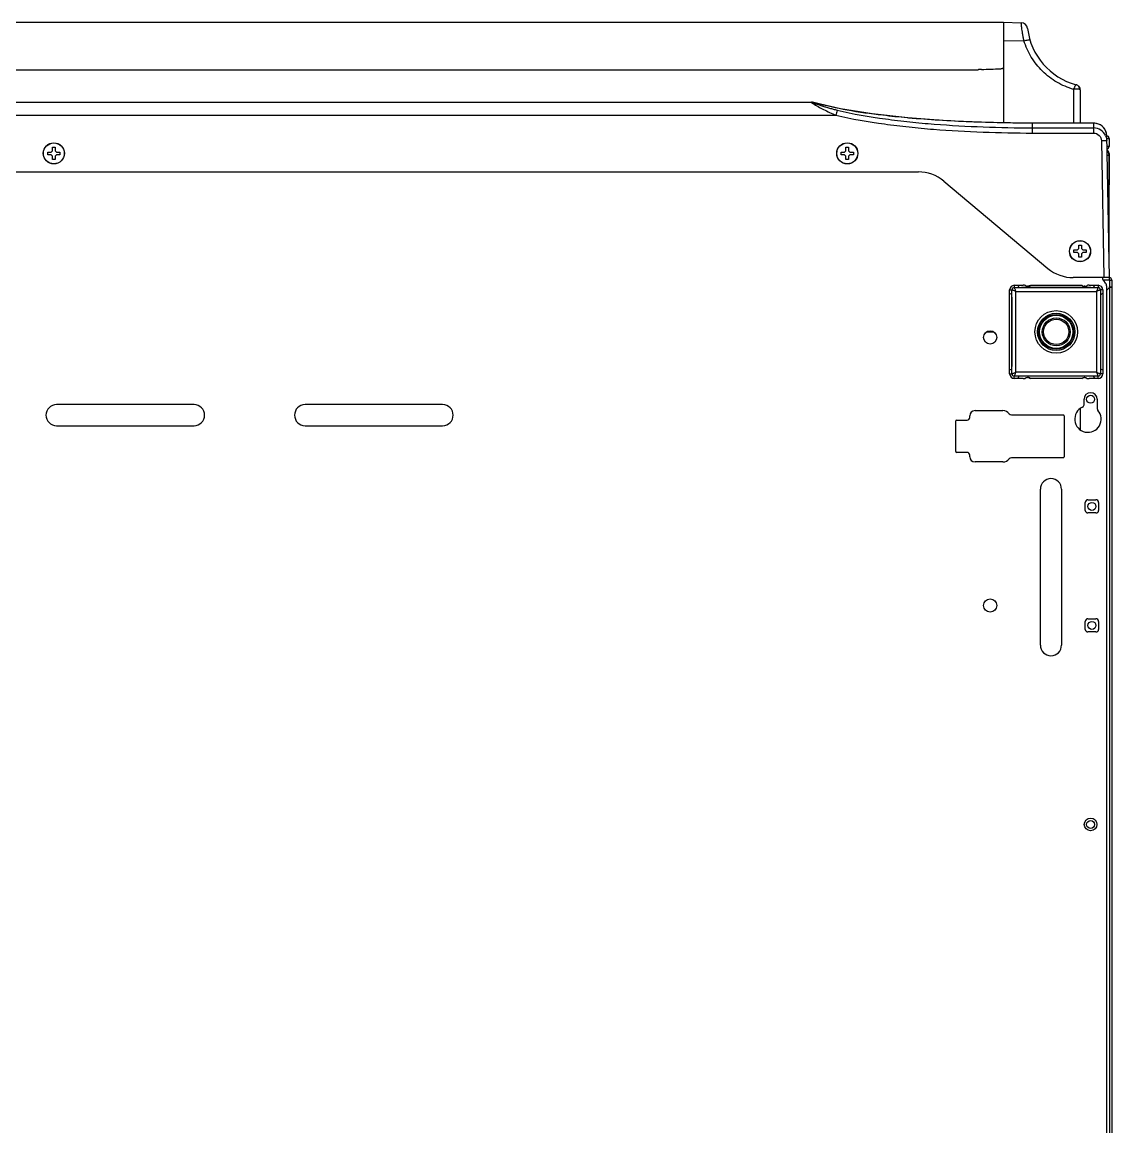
# Model space of a CAD drawing. Header units: millimetres. Extents: x 333 to 5627, y 435 to 3897.
# Drawn here: x 3566.1 to 3978.1, y 3478.9 to 3896.7 of the extents above; entities that cross this region are included whole.
import ezdxf

# ---------------------------------------------------------------- set-up
doc = ezdxf.new("R2010")
doc.units = ezdxf.units.MM
doc.header["$LTSCALE"] = 330
doc.layers.get('0').update_dxf_attribs({"linetype": 'CONTINUOUS'})
doc.layers.add('ASSI', color=7, linetype='CONTINUOUS')
doc.layers.add('GEOM', color=7, linetype='CONTINUOUS')

msp = doc.modelspace()

# ---------------------------------------------------------------- linework, layer by layer
at = {"color": 7, "linetype": 'Continuous'}
for p, q in [((3937.09, 3896.74), (3937.09, 3858.68)), ((3937.09, 3896.74), (3943.86, 3896.5)), ((3966.09, 3871.13), (3966.09, 3858.52)), ((3421, 3866.46), (3864.51, 3866.46)), ((3875.5, 3863.9), (3865.81, 3866.21)), ((3971.15, 3858.52), (3948.09, 3858.52)), ((3976.15, 3854.07), (3977.09, 3800.09)), ((3977.09, 3852.74), (3977.09, 3849.74)), ((3577.59, 3848.09), (3577.59, 3849.39)), ((3577.59, 3849.39), (3578.59, 3849.39)), ((3578.59, 3849.39), (3578.59, 3848.09)), ((3877.59, 3848.09), (3877.59, 3849.39)), ((3877.59, 3849.39), (3878.59, 3849.39)), ((3878.59, 3849.39), (3878.59, 3848.09)), ((3575.79, 3846.59), (3575.79, 3847.59)), ((3575.79, 3847.59), (3577.09, 3847.59)), ((3577.09, 3846.59), (3575.79, 3846.59)), ((3577.09, 3847.59), (3577.59, 3848.09)), ((3577.59, 3846.09), (3577.09, 3846.59)), ((3577.59, 3844.79), (3577.59, 3846.09)), ((3578.59, 3844.79), (3577.59, 3844.79)), ((3578.59, 3848.09), (3579.09, 3847.59)), ((3579.09, 3846.59), (3578.59, 3846.09)), ((3578.59, 3846.09), (3578.59, 3844.79)), ((3579.09, 3847.59), (3580.39, 3847.59)), ((3580.39, 3846.59), (3579.09, 3846.59)), ((3580.39, 3847.59), (3580.39, 3846.59)), ((3875.79, 3846.59), (3875.79, 3847.59)), ((3875.79, 3847.59), (3877.09, 3847.59)), ((3877.09, 3846.59), (3875.79, 3846.59)), ((3877.09, 3847.59), (3877.59, 3848.09)), ((3877.59, 3846.09), (3877.09, 3846.59)), ((3877.59, 3844.79), (3877.59, 3846.09)), ((3878.59, 3844.79), (3877.59, 3844.79)), ((3878.59, 3848.09), (3879.09, 3847.59)), ((3879.09, 3846.59), (3878.59, 3846.09)), ((3878.59, 3846.09), (3878.59, 3844.79)), ((3879.09, 3847.59), (3880.39, 3847.59)), ((3880.39, 3846.59), (3879.09, 3846.59)), ((3880.39, 3847.59), (3880.39, 3846.59)), ((3976.28, 3846.47), (3977.07, 3846.47)), ((3977.09, 3846.99), (3977.02, 3846.99)), ((3977.07, 3846.47), (3977.09, 3846.49)), ((3977.07, 3810.51), (3977.07, 3846.47)), ((3977.09, 3846.99), (3977.09, 3835.24)), ((3977.09, 3838.7), (3977.09, 3846.49)), ((3396.22, 3840.09), (3904.96, 3840.09)), ((3914.6, 3836.58), (3953.91, 3803.6)), ((3977.09, 3835.98), (3977.09, 3836.1)), ((3977.09, 3810.49), (3977.09, 3835.24)), ((3963.79, 3810.59), (3965.09, 3810.59)), ((3963.79, 3809.59), (3963.79, 3810.59)), ((3965.09, 3810.59), (3965.59, 3811.09)), ((3965.59, 3812.39), (3966.59, 3812.39)), ((3965.59, 3811.09), (3965.59, 3812.39)), ((3966.59, 3812.39), (3966.59, 3811.09)), ((3966.59, 3811.09), (3967.09, 3810.59)), ((3967.09, 3810.59), (3968.39, 3810.59)), ((3968.39, 3810.59), (3968.39, 3809.59)), ((3965.09, 3809.59), (3963.79, 3809.59)), ((3965.59, 3809.09), (3965.09, 3809.59)), ((3965.59, 3807.79), (3965.59, 3809.09)), ((3966.59, 3807.79), (3965.59, 3807.79)), ((3967.09, 3809.59), (3966.59, 3809.09)), ((3966.59, 3809.09), (3966.59, 3807.79)), ((3968.39, 3809.59), (3967.09, 3809.59)), ((3976.91, 3810.51), (3977.07, 3810.51)), ((3977.09, 3809.99), (3977.02, 3809.99)), ((3977.09, 3810.49), (3977.07, 3810.51)), ((3977.09, 3809.99), (3977.09, 3810.49)), ((3977.09, 3800.09), (3963.55, 3800.09)), ((3974.76, 3799.29), (3977.19, 3799.29)), ((3977.19, 3799.19), (3974.81, 3799.19)), ((3975.5, 3798.36), (3975.17, 3798.69)), ((3977.19, 3799.29), (3977.19, 3800.09)), ((3977.19, 3799.29), (3977.19, 3799.19)), ((3977.29, 3799.19), (3978.09, 3799.19)), ((3977.29, 3799.19), (3977.29, 3796.62)), ((3978.09, 3799.19), (3978.09, 3132.87)), ((3939.48, 3763.75), (3939.48, 3795.44)), ((3940.27, 3793.69), (3939.48, 3794.09)), ((3941.24, 3797.2), (3944.63, 3797.2)), ((3942.59, 3797.2), (3942.99, 3796.4)), ((3970.18, 3796.37), (3943.99, 3796.37)), ((3945.75, 3796.93), (3945.39, 3797.17)), ((3946.55, 3796.91), (3946.25, 3796.91)), ((3947.45, 3797.2), (3947.05, 3796.93)), ((3947.45, 3797.2), (3966.73, 3797.2)), ((3967.12, 3796.93), (3966.73, 3797.2)), ((3967.93, 3796.91), (3967.63, 3796.91)), ((3968.43, 3796.93), (3968.79, 3797.17)), ((3969.54, 3797.2), (3972.93, 3797.2)), ((3971.58, 3797.2), (3971.19, 3796.4)), ((3972.93, 3797.2), (3972.93, 3796.33)), ((3974.69, 3795.44), (3973.83, 3795.44)), ((3974.69, 3794.09), (3973.9, 3793.69)), ((3974.69, 3795.44), (3974.69, 3763.75)), ((3976.09, 3796.94), (3976.09, 3132.89)), ((3977.19, 3796.38), (3976.09, 3795.28)), ((3977.19, 3796.38), (3977.29, 3796.4)), ((3977.29, 3796.62), (3978.09, 3796.62)), ((3940.31, 3792.69), (3940.31, 3766.5)), ((3973.87, 3792.69), (3973.87, 3766.5)), ((3930.66, 3779.54), (3933.51, 3779.54)), ((3940.27, 3765.49), (3939.48, 3765.09)), ((3974.69, 3765.09), (3973.9, 3765.49)), ((3944.63, 3761.99), (3941.24, 3761.99)), ((3942.99, 3762.78), (3942.59, 3761.99)), ((3970.18, 3762.81), (3943.99, 3762.81)), ((3945.75, 3762.25), (3945.39, 3762.01)), ((3946.55, 3762.27), (3946.25, 3762.27)), ((3947.05, 3762.25), (3947.45, 3761.99)), ((3966.73, 3761.99), (3947.45, 3761.99)), ((3966.73, 3761.99), (3967.12, 3762.25)), ((3967.93, 3762.27), (3967.63, 3762.27)), ((3968.43, 3762.25), (3968.79, 3762.01)), ((3972.93, 3761.99), (3969.54, 3761.99)), ((3971.19, 3762.78), (3971.58, 3761.99)), ((3631.09, 3752.09), (3579.09, 3752.09)), ((3725.09, 3752.09), (3673.09, 3752.09)), ((3967.59, 3752.05), (3967.59, 3754.09)), ((3972.59, 3754.09), (3972.59, 3750.56)), ((3926.39, 3749.79), (3936.93, 3749.79)), ((3940.13, 3748.19), (3959.79, 3748.19)), ((3960.09, 3747.89), (3960.09, 3732.29)), ((3966.09, 3750.59), (3966.09, 3742.59)), ((3579.09, 3744.09), (3631.09, 3744.09)), ((3673.09, 3744.09), (3725.09, 3744.09)), ((3919.09, 3734.29), (3919.09, 3745.89)), ((3919.39, 3746.19), (3923.39, 3746.19)), ((3924.39, 3747.19), (3924.39, 3747.79)), ((3923.39, 3733.99), (3919.39, 3733.99)), ((3924.39, 3732.39), (3924.39, 3732.99)), ((3959.79, 3731.99), (3940.13, 3731.99)), ((3936.93, 3730.39), (3926.39, 3730.39)), ((3951.09, 3661.09), (3951.09, 3720.09)), ((3959.09, 3720.09), (3959.09, 3661.09)), ((3968.09, 3712.09), (3968.09, 3715.09)), ((3969.09, 3716.09), (3972.09, 3716.09)), ((3973.09, 3715.09), (3973.09, 3712.09)), ((3972.09, 3711.09), (3969.09, 3711.09)), ((3978.14, 3677.09), (3978.09, 3677.09)), ((3978.14, 3675.09), (3978.09, 3675.09)), ((3968.09, 3667.09), (3968.09, 3670.09)), ((3969.09, 3671.09), (3972.09, 3671.09)), ((3973.09, 3670.09), (3973.09, 3667.09)), ((3972.09, 3666.09), (3969.09, 3666.09))]:
    msp.add_line(p, q, dxfattribs=at)
at = {"color": 9, "linetype": 'Continuous'}
for p, q in [((3937.09, 3889.75), (3944.89, 3889.68)), ((3963.68, 3871.31), (3963.68, 3858.52)), ((3865.91, 3866.17), (3865.81, 3866.21)), ((3282.4, 3861.55), (3873.78, 3861.55)), ((3901.21, 3860.47), (3900.78, 3860.51)), ((3948.09, 3854.78), (3948.09, 3858.52)), ((3971.15, 3858.51), (3948.09, 3858.51)), ((3948.09, 3856.74), (3971.19, 3856.74)), ((3971.15, 3858.51), (3971.15, 3858.52)), ((3971.15, 3858.51), (3971.19, 3856.74)), ((3971.19, 3856.74), (3971.19, 3854.78)), ((3948.09, 3854.78), (3971.19, 3854.78)), ((3976.17, 3852.74), (3977.09, 3852.74)), ((3974.19, 3851.82), (3975.09, 3800.09)), ((3977.09, 3849.74), (3976.22, 3849.74)), ((3977.19, 3799.19), (3977.19, 3131.99)), ((3939.48, 3795.44), (3940.35, 3795.44)), ((3940.35, 3763.75), (3940.35, 3795.44)), ((3941.24, 3797.2), (3941.24, 3796.33)), ((3941.24, 3796.33), (3972.93, 3796.33)), ((3941.85, 3794.83), (3972.32, 3794.83)), ((3941.85, 3764.36), (3941.85, 3794.83)), ((3972.32, 3794.83), (3972.32, 3764.36)), ((3973.83, 3795.44), (3973.83, 3763.75)), ((3939.48, 3763.75), (3940.35, 3763.75)), ((3972.93, 3762.85), (3941.24, 3762.85)), ((3941.24, 3761.99), (3941.24, 3762.85)), ((3972.32, 3764.36), (3941.85, 3764.36)), ((3972.93, 3761.99), (3972.93, 3762.85)), ((3974.69, 3763.75), (3973.83, 3763.75))]:
    msp.add_line(p, q, dxfattribs=at)
at = {"color": 7, "linetype": 'Continuous'}
for points in [[(3865.81, 3866.21), (3865.71, 3866.23), (3865.5, 3866.29), (3865.31, 3866.34), (3865.13, 3866.38), (3864.96, 3866.42), (3864.76, 3866.45), (3864.51, 3866.46)], [(3948.09, 3858.52), (3931.67, 3858.77), (3915.75, 3859.43), (3900.98, 3860.5), (3887.51, 3861.99), (3875.5, 3863.9)], [(3976.15, 3854.07), (3976.09, 3854.66), (3975.86, 3855.51), (3975.48, 3856.26), (3974.99, 3856.9), (3974.41, 3857.43), (3973.77, 3857.85), (3973.07, 3858.17), (3972.31, 3858.4), (3971.46, 3858.51), (3971.15, 3858.52)]]:
    msp.add_lwpolyline(points, dxfattribs=at)
at = {"color": 9, "linetype": 'Continuous'}
for radius in [8.05, 6.54, 6.29, 4.78]:
    msp.add_circle((3957.09, 3779.59), radius, dxfattribs=at)
at = {"color": 7, "linetype": 'Continuous'}
for centre, radius in [((3957.09, 3779.59), 7.04), ((3957.09, 3779.59), 5.28), ((3932.09, 3777.49), 2.5), ((3970.09, 3754.09), 1.5), ((3970.59, 3713.59), 1.5), ((3932.09, 3676.09), 2.5), ((3970.59, 3668.59), 1.5), ((3970.09, 3593.29), 2.4), ((3970.09, 3593.29), 1.5)]:
    msp.add_circle(centre, radius, dxfattribs=at)
for centre, radius, start, end in [((3943.78, 3894.01), 2.5, 6.6929, 88), ((3971.09, 3897.21), 25, 186.6929, 254.9538), ((3964.09, 3871.13), 2, 0, 74.9739), ((3971.18, 3851.74), 5, 23.2181, 89.9847), ((3976.09, 3852.74), 1, 0, 86.3427), ((3976.09, 3849.74), 1, 278.6682, 360), ((3975.59, 3846.99), 1.5, 0, 63.7978), ((3975.07, 3846.47), 2, 0.0157, 53.687), ((3904.96, 3825.09), 15, 50, 90), ((3975.59, 3809.99), 1.5, 333.4183, 360), ((3963.55, 3815.09), 15, 230, 270), ((3976.59, 3800.1), 2, 180.2425, 225), ((3974.09, 3796.94), 2, 0, 45), ((3977.19, 3799.19), 0.9, 0, 90), ((3977.19, 3799.19), 0.1, 0, 90), ((3941.24, 3795.44), 1.76, 90, 180), ((3972.93, 3795.44), 1.76, 0, 90), ((3972.93, 3795.44), 0.898, 360, 90), ((3941.24, 3763.75), 1.76, 180, 270), ((3972.93, 3763.75), 1.76, 270, 360), ((3970.09, 3754.09), 2.5, 0, 180), ((3579.09, 3748.09), 4, 90, 270), ((3631.09, 3748.09), 4, 270, 90), ((3673.09, 3748.09), 4, 90, 270), ((3725.09, 3748.09), 4, 270, 90), ((3926.39, 3747.79), 2, 90, 180), ((3936.93, 3746.79), 3, 36.8699, 90), ((3940.13, 3749.19), 1, 216.8699, 270), ((3959.79, 3747.89), 0.3, 0, 90), ((3969.09, 3746.59), 5, 114.6243, 41.4096), ((3966.59, 3752.05), 1, 294.6243, 360), ((3973.59, 3750.56), 1, 180, 221.4096), ((3919.39, 3745.89), 0.3, 90, 180), ((3923.39, 3747.19), 1, 270, 360), ((3919.39, 3734.29), 0.3, 180, 270), ((3923.39, 3732.99), 1, 0, 90), ((3926.39, 3732.39), 2, 180, 270), ((3936.93, 3733.39), 3, 270, 323.1301), ((3940.13, 3730.99), 1, 90, 143.1301), ((3959.79, 3732.29), 0.3, 270, 360), ((3955.09, 3720.09), 4, 0, 180), ((3969.09, 3715.09), 1, 90, 180), ((3972.09, 3715.09), 1, 0, 90), ((3969.09, 3712.09), 1, 180, 270), ((3972.09, 3712.09), 1, 270, 360), ((3969.09, 3670.09), 1, 90, 180), ((3972.09, 3670.09), 1, 0, 90), ((3969.09, 3667.09), 1, 180, 270), ((3972.09, 3667.09), 1, 270, 360), ((3955.09, 3661.09), 4, 180, 360)]:
    msp.add_arc(centre, radius, start, end, dxfattribs=at)
at = {"color": 9, "linetype": 'Continuous'}
for centre, radius, start, end in [((3964.09, 3871.2), 1.94, 60.2346, 74.9137), ((3964.1, 3871.21), 1.92, 59.8863, 60.2146), ((3971.16, 3852.98), 5.53, 84.433, 90.0045), ((3972.04, 3854), 4.1, 1.0153, 10.9496), ((3941.24, 3795.44), 0.898, 90, 180), ((3941.24, 3763.75), 0.898, 180, 270), ((3972.93, 3763.75), 0.898, 270, 0)]:
    msp.add_arc(centre, radius, start, end, dxfattribs=at)
at = {"color": 7, "linetype": 'Continuous'}
for centre, major_axis, ratio, start_param, end_param in [((3975.09, 3846.49), (1.41, 1.41), 0.999695, -0.785246, 0.16374), ((3943.99, 3796.41), (1.01, 0), 0.034921, -3.124139, -1.570796), ((3944.63, 3797.17), (0.754, 0), 0.034921, 0.05236, 1.570796), ((3946.25, 3796.93), (0.503, 0), 0.034921, -3.089233, -1.570796), ((3946.55, 3796.93), (0.503, 0), 0.034921, -1.570796, -0.05236), ((3967.63, 3796.93), (0.503, 0), 0.034921, -3.089233, -1.570796), ((3967.93, 3796.93), (0.503, 0), 0.034921, -1.570796, -0.05236), ((3969.54, 3797.17), (0.754, 0), 0.034921, 1.570796, 3.089233), ((3970.18, 3796.41), (1.01, 0), 0.034921, -1.570796, -0.017453), ((3940.27, 3792.69), (0, 1.01), 0.034921, -1.570796, -0.017453), ((3973.9, 3792.69), (0, 1.01), 0.034921, 0.017453, 1.570796), ((3940.27, 3766.5), (0, 1.01), 0.034921, -3.124139, -1.570796), ((3973.9, 3766.5), (0, 1.01), 0.034921, -4.712389, -3.159046), ((3943.99, 3762.78), (1.01, 0), 0.034921, 1.570796, 3.124139), ((3944.63, 3762.01), (0.754, 0), 0.034921, -1.570796, -0.05236), ((3946.25, 3762.25), (0.503, 0), 0.034921, 1.570796, 3.089233), ((3946.55, 3762.25), (0.503, 0), 0.034921, 0.05236, 1.570796), ((3967.63, 3762.25), (0.503, 0), 0.034921, 1.570796, 3.089233), ((3967.93, 3762.25), (0.503, 0), 0.034921, 0.05236, 1.570796), ((3969.54, 3762.01), (0.754, 0), 0.034921, -3.089233, -1.570796), ((3970.18, 3762.78), (1.01, 0), 0.034921, 0.017453, 1.570796)]:
    msp.add_ellipse(centre, major_axis=major_axis, ratio=ratio, start_param=start_param, end_param=end_param, dxfattribs=at)
at = {"color": 9, "linetype": 'Continuous'}
for points, knots in [([(3944.89, 3889.68), (3944.79, 3890.15), (3944.61, 3891.04), (3944.38, 3892.33), (3944.2, 3893.5), (3944.08, 3894.38), (3944.01, 3894.99), (3943.97, 3895.38), (3943.93, 3895.71), (3943.91, 3895.99), (3943.89, 3896.2), (3943.88, 3896.35), (3943.87, 3896.43), (3943.87, 3896.47), (3943.86, 3896.49), (3943.87, 3896.5), (3943.86, 3896.5)], [0, 0, 0, 0, 0.205113, 0.396927, 0.569813, 0.718658, 0.782664, 0.839095, 0.887532, 0.927642, 0.959129, 0.981784, 0.989741, 0.995435, 0.998857, 1, 1, 1, 1]), ([(3944.89, 3889.68), (3945.17, 3889.77), (3945.69, 3889.9), (3946.41, 3890), (3946.87, 3890.03), (3947.17, 3889.94), (3947.19, 3889.86)], [0, 0, 0, 0, 0.371377, 0.682146, 0.895329, 1, 1, 1, 1]), ([(3963.68, 3871.31), (3961.47, 3871.94), (3957.2, 3873.75), (3951.7, 3877.95), (3947.43, 3883.35), (3945.55, 3887.53), (3944.89, 3889.68)], [0, 0, 0, 0, 0.251965, 0.50283, 0.752183, 1, 1, 1, 1]), ([(3963.68, 3871.31), (3963.79, 3871.54), (3963.94, 3871.88), (3964.15, 3872.31), (3964.29, 3872.57), (3964.4, 3872.78), (3964.49, 3872.94), (3964.54, 3873.02), (3964.58, 3873.07), (3964.6, 3873.07)], [0, 0, 0, 0, 0.391861, 0.56281, 0.710613, 0.83104, 0.920644, 0.977009, 1, 1, 1, 1]), ([(3966.04, 3871.22), (3965.97, 3871.3), (3965.67, 3871.38), (3965.15, 3871.42), (3964.46, 3871.4), (3963.95, 3871.35), (3963.68, 3871.31)], [0, 0, 0, 0, 0.13417, 0.359585, 0.658296, 1, 1, 1, 1]), ([(3965.07, 3872.87), (3965.35, 3872.71), (3965.84, 3872.22), (3966.03, 3871.55), (3966.04, 3871.22)], [0, 0, 0, 0, 0.49768, 1, 1, 1, 1]), ([(3966.09, 3871.13), (3966.09, 3871.16), (3966.07, 3871.19), (3966.05, 3871.21), (3966.04, 3871.22)], [0, 0, 0, 0, 0.70163, 1, 1, 1, 1]), ([(3864.51, 3866.46), (3864.45, 3866.46), (3864.85, 3866.09), (3864.95, 3866.07), (3865.13, 3865.95)], [0, 0, 0, 0, 0.212246, 1, 1, 1, 1]), ([(3865.91, 3866.17), (3865.65, 3866.24), (3864.67, 3866.49), (3866.24, 3865.85), (3867.09, 3865.56), (3868.53, 3865.07), (3869.91, 3864.64), (3871.35, 3864.22), (3872.8, 3863.82), (3873.77, 3863.57), (3874.25, 3863.45)], [0, 0, 0, 0, 0.076856, 0.154654, 0.284568, 0.42398, 0.566606, 0.710598, 0.855188, 1, 1, 1, 1]), ([(3865.13, 3865.95), (3866.41, 3865.12), (3869.25, 3863.57), (3872.19, 3862.2), (3873.78, 3861.55)], [0, 0, 0, 0, 0.470486, 1, 1, 1, 1]), ([(3900.78, 3860.51), (3897.68, 3860.8), (3890.07, 3861.61), (3878.37, 3863.16), (3869.9, 3865.08), (3865.91, 3866.17)], [0, 0, 0, 0, 0.264691, 0.649112, 1, 1, 1, 1]), ([(3874.25, 3863.45), (3874.24, 3863.39), (3874.08, 3862.75), (3873.92, 3862.12), (3873.78, 3861.55)], [0, 0, 0, 0, 0.094967, 1, 1, 1, 1]), ([(3873.78, 3861.55), (3879.82, 3860.05), (3889.07, 3858.56), (3901.43, 3857.02), (3913.84, 3855.9), (3929.4, 3855.05), (3941.86, 3854.78), (3948.09, 3854.78)], [0, 0, 0, 0, 0.249931, 0.374945, 0.499959, 0.749979, 1, 1, 1, 1]), ([(3874.25, 3863.45), (3880.26, 3861.97), (3889.45, 3860.48), (3901.73, 3858.96), (3914.06, 3857.85), (3929.52, 3857.01), (3941.9, 3856.74), (3948.09, 3856.74)], [0, 0, 0, 0, 0.249931, 0.374944, 0.499959, 0.749979, 1, 1, 1, 1]), ([(3948.09, 3858.51), (3940.21, 3858.51), (3924.57, 3858.87), (3908.94, 3859.77), (3901.21, 3860.47)], [0, 0, 0, 0, 0.503351, 1, 1, 1, 1]), ([(3976.07, 3854.78), (3975.91, 3855.61), (3974.89, 3857.49), (3972.86, 3858.37), (3971.69, 3858.49)], [0, 0, 0, 0, 0.419192, 1, 1, 1, 1]), ([(3971.19, 3854.78), (3971.94, 3854.78), (3973.52, 3854.15), (3974.17, 3852.58), (3974.19, 3851.82)], [0, 0, 0, 0, 0.499934, 1, 1, 1, 1]), ([(3976.19, 3851.82), (3976.19, 3851.83), (3976.1, 3851.81), (3976.02, 3851.84), (3975.82, 3851.83), (3975.47, 3851.84), (3974.91, 3851.83), (3974.44, 3851.82), (3974.19, 3851.82)], [0, 0, 0, 0, 0.019526, 0.07648, 0.16888, 0.293233, 0.617436, 1, 1, 1, 1]), ([(3941.85, 3794.83), (3941.67, 3794.91), (3941.34, 3795.06), (3940.93, 3795.24), (3940.65, 3795.34), (3940.5, 3795.39), (3940.41, 3795.42), (3940.36, 3795.44), (3940.35, 3795.44)], [0, 0, 0, 0, 0.36445, 0.684724, 0.812596, 0.910743, 0.974272, 1, 1, 1, 1]), ([(3941.24, 3796.33), (3941.24, 3796.32), (3941.26, 3796.27), (3941.29, 3796.18), (3941.34, 3796.03), (3941.44, 3795.75), (3941.61, 3795.34), (3941.77, 3795), (3941.85, 3794.83)], [0, 0, 0, 0, 0.025728, 0.089256, 0.187403, 0.315276, 0.63555, 1, 1, 1, 1]), ([(3940.35, 3763.75), (3940.36, 3763.75), (3940.41, 3763.76), (3940.5, 3763.79), (3940.65, 3763.84), (3940.93, 3763.95), (3941.34, 3764.12), (3941.67, 3764.27), (3941.85, 3764.36)], [0, 0, 0, 0, 0.025728, 0.089256, 0.187403, 0.315276, 0.63555, 1, 1, 1, 1]), ([(3941.85, 3764.36), (3941.77, 3764.18), (3941.61, 3763.84), (3941.44, 3763.43), (3941.34, 3763.15), (3941.29, 3763.01), (3941.26, 3762.91), (3941.24, 3762.86), (3941.24, 3762.85)], [0, 0, 0, 0, 0.36445, 0.684724, 0.812596, 0.910743, 0.974272, 1, 1, 1, 1]), ([(3972.93, 3762.85), (3972.93, 3762.86), (3972.91, 3762.91), (3972.89, 3763.01), (3972.83, 3763.15), (3972.73, 3763.43), (3972.56, 3763.84), (3972.41, 3764.18), (3972.32, 3764.36)], [0, 0, 0, 0, 0.025728, 0.089256, 0.187403, 0.315276, 0.63555, 1, 1, 1, 1]), ([(3972.32, 3764.36), (3972.5, 3764.27), (3972.84, 3764.12), (3973.25, 3763.95), (3973.52, 3763.84), (3973.67, 3763.79), (3973.77, 3763.76), (3973.82, 3763.75), (3973.83, 3763.75)], [0, 0, 0, 0, 0.36445, 0.684724, 0.812596, 0.910743, 0.974272, 1, 1, 1, 1])]:
    msp.add_open_spline(points, degree=3, knots=knots, dxfattribs=at)
at = {"color": 7, "linetype": 'Continuous'}
for points in [[(3975.78, 3853.71), (3976.03, 3853.12), (3976.17, 3852.46), (3976.19, 3851.82)], [(3977.09, 3835.24), (3977.09, 3835.49), (3977.09, 3835.73), (3977.09, 3835.98)], [(3976.92, 3809.75), (3977.02, 3809.99), (3977.07, 3810.25), (3977.07, 3810.51)], [(3976.92, 3809.7), (3977.03, 3809.94), (3977.09, 3810.22), (3977.09, 3810.49)], [(3977.19, 3799.25), (3977.16, 3799.27), (3977.12, 3799.29), (3977.09, 3799.29)]]:
    msp.add_open_spline(points, degree=3, dxfattribs=at)
for points, knots in [([(3977.09, 3836.1), (3977.08, 3836.75), (3977.08, 3837.62), (3977.09, 3838.48), (3977.09, 3838.7)], [0, 0, 0, 0, 0.752006, 1, 1, 1, 1]), ([(3972.32, 3794.83), (3972.41, 3795), (3972.56, 3795.34), (3972.73, 3795.75), (3972.83, 3796.03), (3972.89, 3796.18), (3972.91, 3796.27), (3972.93, 3796.32), (3972.93, 3796.33)], [0, 0, 0, 0, 0.36445, 0.684724, 0.812596, 0.910743, 0.974272, 1, 1, 1, 1]), ([(3973.83, 3795.44), (3973.82, 3795.44), (3973.77, 3795.42), (3973.67, 3795.39), (3973.52, 3795.34), (3973.25, 3795.24), (3972.84, 3795.06), (3972.5, 3794.91), (3972.32, 3794.83)], [0, 0, 0, 0, 0.025728, 0.089256, 0.187403, 0.315276, 0.63555, 1, 1, 1, 1]), ([(3977.19, 3796.38), (3977.2, 3796.4), (3977.25, 3796.47), (3977.29, 3796.56), (3977.29, 3796.62)], [0, 0, 0, 0, 0.272632, 1, 1, 1, 1]), ([(3977.29, 3796.4), (3977.39, 3796.42), (3977.58, 3796.45), (3977.84, 3796.5), (3977.99, 3796.54), (3978.09, 3796.59), (3978.09, 3796.62)], [0, 0, 0, 0, 0.377405, 0.6914, 0.903818, 1, 1, 1, 1])]:
    msp.add_open_spline(points, degree=3, knots=knots, dxfattribs=at)
at = {"layer": 'ASSI', "color": 7, "linetype": 'Continuous'}
for p, q in [((3219.09, 3896.74), (3937.09, 3896.74)), ((3937.09, 3896.74), (3937.09, 3887.74)), ((3416.42, 3878.74), (3927.56, 3878.74))]:
    msp.add_line(p, q, dxfattribs=at)
for centre in [(3578.09, 3847.09), (3878.09, 3847.09), (3966.09, 3810.09)]:
    msp.add_circle(centre, 4, dxfattribs=at)
at = {"layer": 'ASSI', "color": 9, "linetype": 'Continuous'}
for centre in [(3578.09, 3847.09), (3878.09, 3847.09), (3966.09, 3810.09)]:
    msp.add_circle(centre, 3.95, dxfattribs=at)
at = {"layer": 'GEOM', "color": 9, "linetype": 'Continuous'}
for p, q in [((3946.74, 3796.96), (3947.09, 3796.96)), ((3978.14, 3773.09), (3978.09, 3773.09))]:
    msp.add_line(p, q, dxfattribs=at)
at = {"layer": 'GEOM', "color": 3, "linetype": 'Continuous'}
for p, q in [((3946.99, 3797.09), (3947.29, 3797.09)), ((3947.29, 3762.09), (3946.99, 3762.09))]:
    msp.add_line(p, q, dxfattribs=at)
at = {"layer": 'GEOM', "color": 7, "linetype": 'Continuous'}
for q in [(3978.09, 3775.09), (3978.14, 3675.09)]:
    msp.add_line((3978.14, 3775.09), q, dxfattribs=at)
for centre, radius, start, end in [((3929.07, 3869.36), 9.5, 97.1678, 99.1521), ((3929.04, 3869.56), 9.3, 96.8346, 97.1575), ((3929.03, 3869.62), 9.24, 96.3901, 96.8347), ((3929.03, 3869.66), 9.2, 95.838, 96.39), ((3929.02, 3869.72), 9.14, 95.5217, 95.838), ((3929.02, 3869.75), 9.11, 94.9306, 95.5217), ((3929.02, 3869.8), 9.06, 94.5674, 94.9307), ((3929.01, 3869.83), 9.03, 94.3705, 94.5671), ((3929.01, 3869.84), 9.02, 93.5327, 94.3713), ((3929.01, 3869.89), 8.97, 92.9766, 93.5318), ((3929.01, 3869.92), 8.94, 92.433, 92.9772), ((3929.01, 3869.94), 8.91, 91.3017, 92.433), ((3935.61, 3883.99), 4.92, 272.2276, 274.2327)]:
    msp.add_arc(centre, radius, start, end, dxfattribs=at)
at = {"layer": 'GEOM', "color": 3, "linetype": 'Continuous'}
for centre, start, end in [((3946.99, 3796.79), 90, 155.2701), ((3946.99, 3762.39), 204.7299, 270)]:
    msp.add_arc(centre, 0.3, start, end, dxfattribs=at)
at = {"layer": 'GEOM', "color": 7, "linetype": 'Continuous'}
msp.add_ellipse((3918.59, 3887.74), major_axis=(64.04, 0), ratio=0.140541, start_param=-1.410568, end_param=-1.298727, dxfattribs=at)
msp.add_open_spline([(3935.97, 3879.08), (3936.11, 3879.09), (3936.37, 3879.12), (3936.76, 3879.22), (3937.04, 3879.4), (3937.08, 3879.55)], degree=3, knots=[0, 0, 0, 0, 0.340542, 0.625222, 1, 1, 1, 1], dxfattribs=at)

doc.saveas('drawing.dxf')
